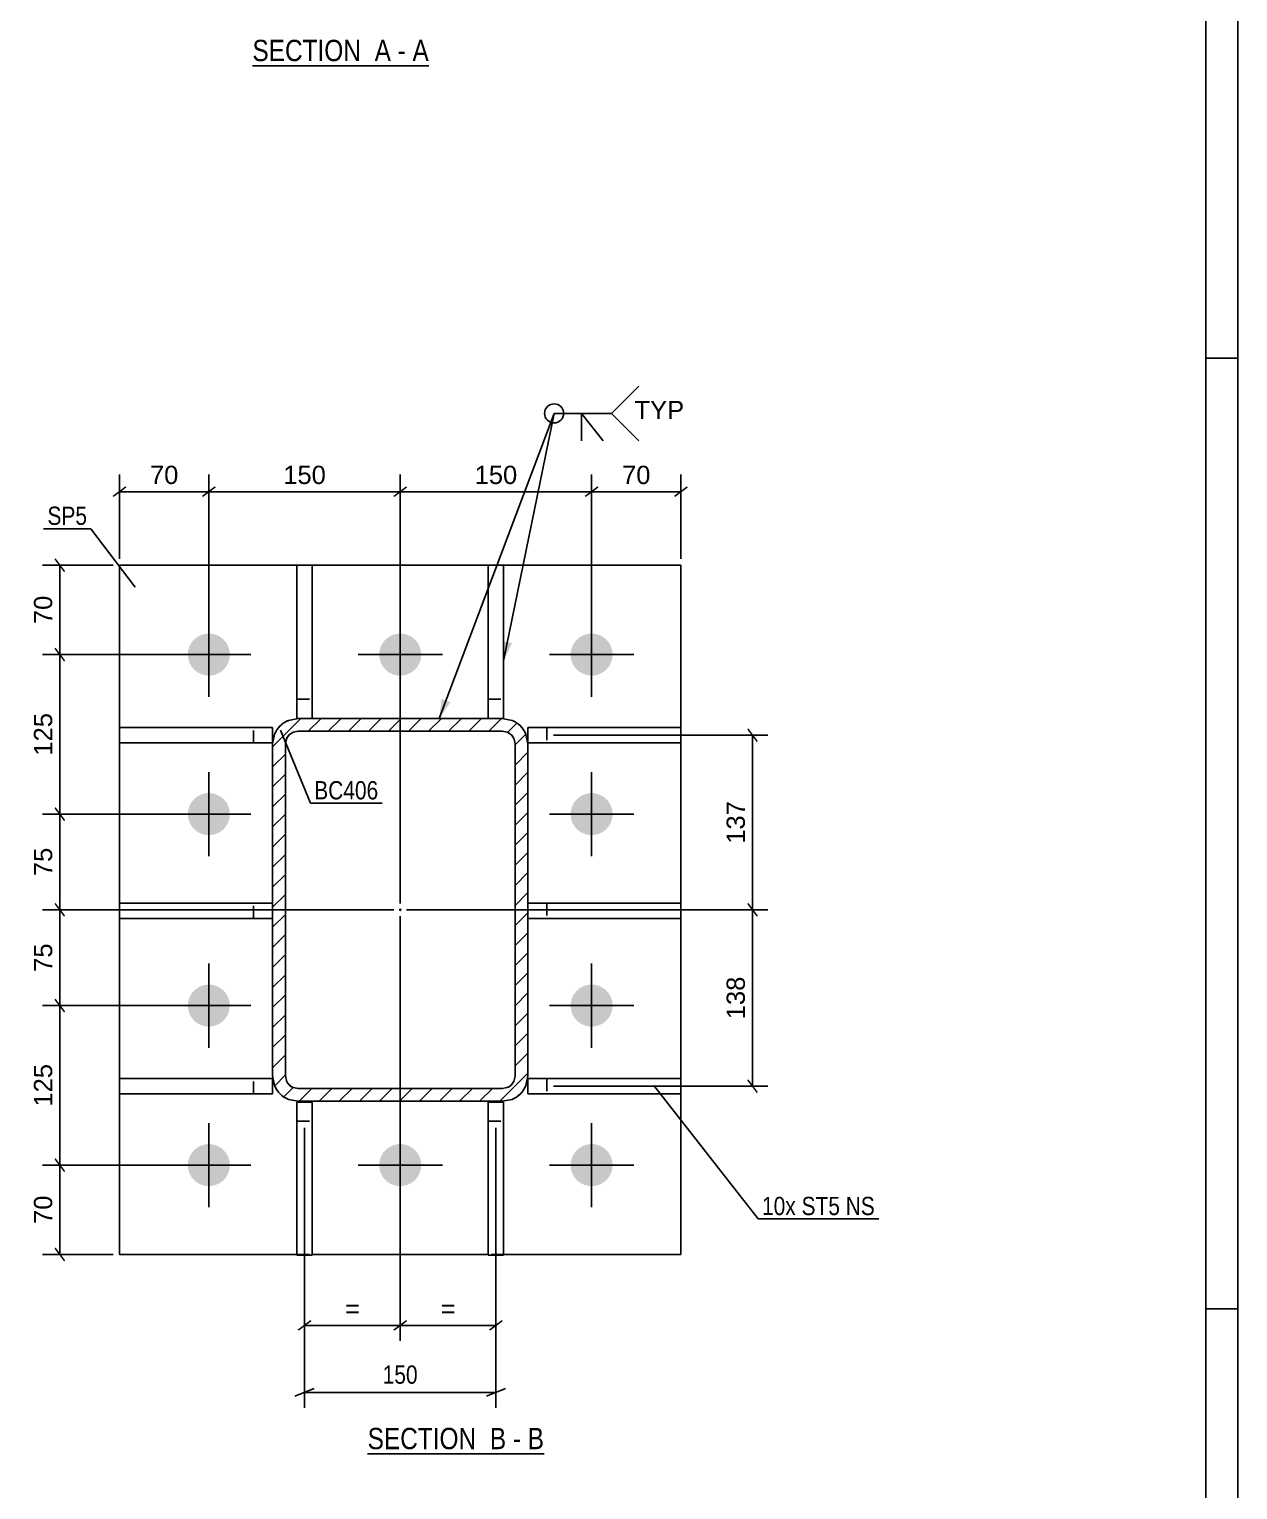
# Model space of a CAD drawing. Header units: millimetres. Extents: x 0 to 841, y 0 to 594.
# Drawn here: x 651.5 to 841, y 120.7 to 349.5 of the extents above; entities that cross this region are included whole.
import ezdxf

# ---------------------------------------------------------------- set-up
doc = ezdxf.new("R2010")
doc.units = ezdxf.units.MM
doc.linetypes.add('DXK_LINE_DOT2', pattern=[3.9198, 1.9599, -1.9599])
doc.linetypes.add('DXK_LINE_DOT3', pattern=[5.9187, 2.979, -0.9799, 0.9799, -0.9799])
doc.styles.add('Arial', font='arial.ttf', dxfattribs={"height": 0.2})
doc.styles.add('Arial Narrow', font='ARIALN.TTF', dxfattribs={"height": 0.2})

# ---------------------------------------------------------------- blocks, each defined once
blk = doc.blocks.new('Unknown-122567297-1134')
at = {"color": 5, "linetype": 'Continuous'}
for p, q in [((841, 0), (841, 594)), ((836, 5), (836, 589)), ((841, 298), (836, 298)), ((841, 149), (836, 149))]:
    blk.add_line(p, q, dxfattribs=at)
blk = doc.blocks.new('Unknown-122567297-12 - 1377')
at = {"color": 6, "linetype": 'Continuous'}
blk.add_line((686.54, 343.78), (714.19, 343.78), dxfattribs=at)
at = {"color": 0, "linetype": 'Continuous'}
blk.add_wipeout([(704.65, 344.53), (704.65, 348.03), (686.54, 348.03), (686.54, 344.53)], dxfattribs=at)
at = {"color": 7, "linetype": 'Continuous', "style": 'Arial Narrow'}
blk.add_text('SECTION ', height=3.34, dxfattribs=at).set_placement((686.54, 344.53))
at = {"color": 0, "linetype": 'Continuous'}
blk.add_wipeout([(708.26, 344.53), (708.26, 348.03), (705.7, 348.03), (705.7, 344.53)], dxfattribs=at)
blk.add_wipeout([(710.58, 344.53), (710.58, 348.03), (709.31, 348.03), (709.31, 344.53)], dxfattribs=at)
at = {"color": 7, "linetype": 'Continuous', "style": 'Arial Narrow'}
for s, p in [('A', (705.7, 344.53)), ('-', (709.31, 344.53))]:
    blk.add_text(s, height=3.34, dxfattribs=at).set_placement(p)
at = {"color": 0, "linetype": 'Continuous'}
blk.add_wipeout([(714.19, 344.53), (714.19, 348.03), (711.63, 348.03), (711.63, 344.53)], dxfattribs=at)
at = {"color": 7, "linetype": 'Continuous', "style": 'Arial Narrow'}
blk.add_text('A', height=3.34, dxfattribs=at).set_placement((711.63, 344.53))
blk = doc.blocks.new('Unknown-122567297-13 - 2289')
at = {"color": 6, "linetype": 'Continuous'}
blk.add_line((704.6, 126.27), (732.25, 126.27), dxfattribs=at)
at = {"color": 0, "linetype": 'Continuous'}
blk.add_wipeout([(722.71, 127.02), (722.71, 130.52), (704.6, 130.52), (704.6, 127.02)], dxfattribs=at)
at = {"color": 7, "linetype": 'Continuous', "style": 'Arial Narrow'}
blk.add_text('SECTION ', height=3.34, dxfattribs=at).set_placement((704.6, 127.02))
at = {"color": 0, "linetype": 'Continuous'}
blk.add_wipeout([(726.32, 127.02), (726.32, 130.52), (723.76, 130.52), (723.76, 127.02)], dxfattribs=at)
at = {"color": 7, "linetype": 'Continuous', "style": 'Arial Narrow'}
blk.add_text('B', height=3.34, dxfattribs=at).set_placement((723.76, 127.02))
at = {"color": 0, "linetype": 'Continuous'}
blk.add_wipeout([(728.64, 127.02), (728.64, 130.52), (727.37, 130.52), (727.37, 127.02)], dxfattribs=at)
at = {"color": 7, "linetype": 'Continuous', "style": 'Arial Narrow'}
blk.add_text('-', height=3.34, dxfattribs=at).set_placement((727.37, 127.02))
at = {"color": 0, "linetype": 'Continuous'}
blk.add_wipeout([(732.25, 127.02), (732.25, 130.52), (729.69, 130.52), (729.69, 127.02)], dxfattribs=at)
at = {"color": 7, "linetype": 'Continuous', "style": 'Arial Narrow'}
blk.add_text('B', height=3.34, dxfattribs=at).set_placement((729.69, 127.02))
blk = doc.blocks.new('Part-122567297-2310 - 2289')
at = {"color": 2, "linetype": 'Continuous'}
for p, q in [((723.51, 181.4), (723.51, 181.4)), ((723.51, 181.4), (723.51, 157.4)), ((723.51, 181.4), (725.91, 181.4)), ((725.91, 181.4), (725.91, 181.4)), ((725.91, 181.4), (725.91, 157.4)), ((725.91, 157.4), (723.51, 157.4))]:
    blk.add_line(p, q, dxfattribs=at)
at = {"color": 7, "linetype": 'DXK_LINE_DOT2'}
for p, q in [((723.51, 181.4), (725.91, 181.4)), ((723.51, 178.4), (725.91, 178.4))]:
    blk.add_line(p, q, dxfattribs=at)
blk = doc.blocks.new('Part-122567297-2315 - 2289')
at = {"color": 2, "linetype": 'Continuous'}
for p, q in [((693.51, 181.4), (693.51, 181.4)), ((693.51, 181.4), (693.51, 157.4)), ((693.51, 181.4), (695.91, 181.4)), ((695.91, 181.4), (695.91, 181.4)), ((695.91, 181.4), (695.91, 157.4)), ((695.91, 157.4), (693.51, 157.4))]:
    blk.add_line(p, q, dxfattribs=at)
at = {"color": 7, "linetype": 'DXK_LINE_DOT2'}
for p, q in [((693.51, 181.4), (695.91, 181.4)), ((693.51, 178.4), (695.91, 178.4))]:
    blk.add_line(p, q, dxfattribs=at)
blk = doc.blocks.new('Part-122567297-2300 - 2289')
at = {"color": 2, "linetype": 'Continuous'}
for p, q in [((723.51, 265.53), (725.91, 265.53)), ((723.51, 241.53), (723.51, 265.53)), ((725.91, 265.53), (725.91, 241.53)), ((725.91, 241.53), (725.71, 241.53)), ((725.91, 241.53), (725.91, 241.53))]:
    blk.add_line(p, q, dxfattribs=at)
at = {"color": 7, "linetype": 'DXK_LINE_DOT2'}
for p, q in [((723.51, 244.53), (725.91, 244.53)), ((725.71, 241.53), (723.51, 241.53)), ((725.91, 241.53), (723.51, 241.53)), ((723.51, 241.53), (723.51, 241.53)), ((723.51, 241.53), (723.51, 241.53)), ((725.91, 241.53), (725.91, 241.53))]:
    blk.add_line(p, q, dxfattribs=at)
blk = doc.blocks.new('Part-122567297-2305 - 2289')
at = {"color": 2, "linetype": 'Continuous'}
for p, q in [((693.51, 265.53), (695.91, 265.53)), ((693.51, 241.53), (693.51, 265.53)), ((695.91, 265.53), (695.91, 241.53)), ((693.51, 241.53), (693.71, 241.53)), ((693.51, 241.53), (693.51, 241.53))]:
    blk.add_line(p, q, dxfattribs=at)
at = {"color": 7, "linetype": 'DXK_LINE_DOT2'}
for p, q in [((693.51, 244.53), (695.91, 244.53)), ((695.91, 241.53), (693.51, 241.53)), ((693.51, 241.53), (693.51, 241.53)), ((693.71, 241.53), (695.91, 241.53)), ((695.91, 241.53), (695.91, 241.53)), ((695.91, 241.53), (695.91, 241.53))]:
    blk.add_line(p, q, dxfattribs=at)
blk = doc.blocks.new('Part-122567297-2320 - 2289')
at = {"color": 2, "linetype": 'Continuous'}
for p, q in [((665.71, 182.7), (665.71, 185.1)), ((665.71, 185.1), (689.71, 185.1)), ((689.71, 182.7), (689.71, 185.1)), ((689.71, 182.7), (665.71, 182.7)), ((689.71, 182.7), (689.71, 182.7))]:
    blk.add_line(p, q, dxfattribs=at)
at = {"color": 7, "linetype": 'DXK_LINE_DOT2'}
for p, q in [((665.71, 185.1), (686.71, 185.1)), ((686.71, 182.7), (686.71, 185.1)), ((686.71, 185.1), (689.71, 185.1)), ((665.71, 182.7), (686.71, 182.7)), ((686.71, 182.7), (689.71, 182.7)), ((689.71, 182.7), (689.71, 182.7))]:
    blk.add_line(p, q, dxfattribs=at)
blk = doc.blocks.new('Part-122567297-2325 - 2289')
at = {"color": 2, "linetype": 'Continuous'}
for p, q in [((665.71, 237.7), (665.71, 240.1)), ((665.71, 240.1), (689.71, 240.1)), ((689.71, 237.7), (689.71, 240.1)), ((689.71, 237.7), (665.71, 237.7)), ((689.71, 237.7), (689.71, 237.7))]:
    blk.add_line(p, q, dxfattribs=at)
at = {"color": 7, "linetype": 'DXK_LINE_DOT2'}
for p, q in [((665.71, 240.1), (686.71, 240.1)), ((686.71, 237.7), (686.71, 240.1)), ((686.71, 240.1), (689.71, 240.1)), ((665.71, 237.7), (686.71, 237.7)), ((686.71, 237.7), (689.71, 237.7)), ((689.71, 237.7), (689.71, 237.7))]:
    blk.add_line(p, q, dxfattribs=at)
blk = doc.blocks.new('Part-122567297-2330 - 2289')
at = {"color": 2, "linetype": 'Continuous'}
for p, q in [((665.71, 210.2), (665.71, 212.6)), ((665.71, 212.6), (689.71, 212.6)), ((689.71, 210.2), (665.71, 210.2))]:
    blk.add_line(p, q, dxfattribs=at)
at = {"color": 7, "linetype": 'DXK_LINE_DOT2'}
for p, q in [((665.71, 212.6), (686.71, 212.6)), ((686.71, 210.2), (686.71, 212.6)), ((686.71, 212.6), (689.71, 212.6)), ((689.71, 210.2), (689.71, 212.6)), ((665.71, 210.2), (686.71, 210.2)), ((686.71, 210.2), (689.71, 210.2)), ((689.71, 210.2), (689.71, 210.2))]:
    blk.add_line(p, q, dxfattribs=at)
blk = doc.blocks.new('Part-122567297-2335 - 2289')
at = {"color": 2, "linetype": 'Continuous'}
for p, q in [((729.71, 185.1), (729.71, 185.1)), ((729.71, 185.1), (753.71, 185.1)), ((729.71, 182.7), (729.71, 185.1)), ((753.71, 185.1), (753.71, 182.7)), ((753.71, 182.7), (729.71, 182.7))]:
    blk.add_line(p, q, dxfattribs=at)
at = {"color": 7, "linetype": 'DXK_LINE_DOT2'}
for p, q in [((732.71, 185.1), (729.71, 185.1)), ((753.71, 185.1), (732.71, 185.1)), ((732.71, 185.1), (732.71, 182.7)), ((729.71, 182.7), (729.71, 182.7)), ((729.71, 182.7), (732.71, 182.7)), ((732.71, 182.7), (753.71, 182.7))]:
    blk.add_line(p, q, dxfattribs=at)
blk = doc.blocks.new('Part-122567297-2340 - 2289')
at = {"color": 2, "linetype": 'Continuous'}
for p, q in [((729.71, 240.1), (729.71, 240.1)), ((729.71, 240.1), (753.71, 240.1)), ((729.71, 237.7), (729.71, 240.1)), ((753.71, 240.1), (753.71, 237.7)), ((753.71, 237.7), (729.71, 237.7))]:
    blk.add_line(p, q, dxfattribs=at)
at = {"color": 7, "linetype": 'DXK_LINE_DOT2'}
for p, q in [((732.71, 240.1), (729.71, 240.1)), ((753.71, 240.1), (732.71, 240.1)), ((732.71, 240.1), (732.71, 237.7)), ((729.71, 237.7), (729.71, 237.7)), ((729.71, 237.7), (732.71, 237.7)), ((732.71, 237.7), (753.71, 237.7))]:
    blk.add_line(p, q, dxfattribs=at)
blk = doc.blocks.new('Part-122567297-2345 - 2289')
at = {"color": 2, "linetype": 'Continuous'}
for p, q in [((729.71, 212.6), (753.71, 212.6)), ((753.71, 212.6), (753.71, 210.2)), ((753.71, 210.2), (729.71, 210.2))]:
    blk.add_line(p, q, dxfattribs=at)
at = {"color": 7, "linetype": 'DXK_LINE_DOT2'}
for p, q in [((732.71, 212.6), (729.71, 212.6)), ((729.71, 212.6), (729.71, 212.6)), ((729.71, 212.6), (729.71, 210.2)), ((753.71, 212.6), (732.71, 212.6)), ((732.71, 212.6), (732.71, 210.2)), ((729.71, 210.2), (732.71, 210.2)), ((732.71, 210.2), (753.71, 210.2))]:
    blk.add_line(p, q, dxfattribs=at)
blk = doc.blocks.new('Part-122567297-2357 - 2289')
at = {"color": 2, "linetype": 'Continuous'}
for p, q in [((753.71, 265.53), (665.71, 265.53)), ((665.71, 265.53), (665.71, 157.53)), ((753.71, 157.53), (753.71, 265.53)), ((665.71, 157.53), (693.51, 157.53)), ((665.71, 157.53), (665.71, 157.53)), ((723.51, 157.53), (695.91, 157.53)), ((753.71, 157.53), (725.91, 157.53)), ((753.71, 157.53), (753.71, 157.53))]:
    blk.add_line(p, q, dxfattribs=at)
at = {"color": 7, "linetype": 'DXK_LINE_DOT2'}
for p, q in [((753.71, 265.53), (665.71, 265.53)), ((665.71, 157.53), (753.71, 157.53)), ((665.71, 157.53), (665.71, 157.53)), ((693.51, 157.53), (695.91, 157.53)), ((725.91, 157.53), (723.51, 157.53)), ((753.71, 157.53), (753.71, 157.53))]:
    blk.add_line(p, q, dxfattribs=at)
blk = doc.blocks.new('Part-122567297-2385 - 2289')
at = {"linetype": 'Continuous'}
h = blk.add_hatch(dxfattribs=at)
h.set_pattern_fill('', scale=0.7, style=0, pattern_type=0)
h.set_pattern_definition([(45, (729.4025, 239.065), (-1.571545, 1.571545), [])])
h.paths.add_polyline_path([(729.71, 237.53), (729.4, 239.06), (728.54, 240.36), (727.24, 241.23), (725.71, 241.53), (693.71, 241.53), (692.18, 241.23), (690.88, 240.36), (690.01, 239.06), (689.71, 237.53), (689.71, 185.53), (690.01, 184), (690.88, 182.71), (692.18, 181.84), (693.71, 181.53), (725.71, 181.53), (727.24, 181.84), (728.54, 182.71), (729.4, 184), (729.71, 185.53)])
h.paths.add_polyline_path([(727.55, 184.77), (727.12, 184.12), (726.47, 183.69), (725.71, 183.53), (693.71, 183.53), (692.94, 183.69), (692.29, 184.12), (691.86, 184.77), (691.71, 185.53), (691.71, 237.53), (691.86, 238.3), (692.29, 238.95), (692.94, 239.38), (693.71, 239.53), (725.71, 239.53), (726.47, 239.38), (727.12, 238.95), (727.55, 238.3), (727.71, 237.53), (727.71, 185.53)])
blk.add_hatch(color=30, dxfattribs=at).paths.add_polyline_path([(709.71, 211.43, -1), (709.71, 211.63, -1)])
at = {"color": 7, "linetype": 'DXK_LINE_DOT2'}
for p, q in [((692.18, 241.23), (693.71, 241.53)), ((693.71, 241.53), (725.71, 241.53)), ((725.71, 241.53), (727.24, 241.23)), ((689.71, 237.53), (690.01, 239.06)), ((691.86, 238.3), (691.71, 237.53)), ((693.71, 239.53), (692.94, 239.38)), ((693.71, 239.53), (725.71, 239.53)), ((726.47, 239.38), (725.71, 239.53)), ((727.71, 237.53), (727.55, 238.3)), ((729.4, 239.06), (729.71, 237.53)), ((689.71, 185.53), (689.71, 237.53)), ((691.71, 185.53), (691.71, 237.53)), ((727.71, 185.53), (727.71, 237.53)), ((729.71, 185.53), (729.71, 237.53)), ((690.01, 184), (689.71, 185.53)), ((691.71, 185.53), (691.86, 184.77)), ((727.55, 184.77), (727.71, 185.53)), ((729.71, 185.53), (729.4, 184)), ((692.94, 183.69), (693.71, 183.53)), ((693.71, 183.53), (725.71, 183.53)), ((725.71, 183.53), (726.47, 183.69)), ((693.71, 181.53), (692.18, 181.84)), ((693.71, 181.53), (725.71, 181.53)), ((727.24, 181.84), (725.71, 181.53))]:
    blk.add_line(p, q, dxfattribs=at)
at = {"color": 2, "linetype": 'Continuous'}
for p, q in [((693.71, 241.53), (692.18, 241.23)), ((693.71, 241.53), (693.71, 241.53)), ((693.71, 241.53), (725.71, 241.53)), ((725.71, 241.53), (725.71, 241.53)), ((727.24, 241.23), (725.71, 241.53)), ((690.01, 239.06), (689.71, 237.53)), ((691.71, 237.53), (691.86, 238.3)), ((692.94, 239.38), (693.71, 239.53)), ((693.71, 239.53), (693.71, 239.53)), ((693.71, 239.53), (725.71, 239.53)), ((725.71, 239.53), (725.71, 239.53)), ((725.71, 239.53), (726.47, 239.38)), ((727.55, 238.3), (727.71, 237.53)), ((729.71, 237.53), (729.4, 239.06)), ((689.71, 237.53), (689.71, 237.53)), ((689.71, 185.53), (689.71, 237.53)), ((691.71, 237.53), (691.71, 237.53)), ((691.71, 185.53), (691.71, 237.53)), ((727.71, 237.53), (727.71, 237.53)), ((727.71, 185.53), (727.71, 237.53)), ((729.71, 237.53), (729.71, 237.53)), ((729.71, 185.53), (729.71, 237.53)), ((689.71, 185.53), (689.71, 185.53)), ((689.71, 185.53), (690.01, 184)), ((691.71, 185.53), (691.71, 185.53)), ((691.86, 184.77), (691.71, 185.53)), ((727.71, 185.53), (727.55, 184.77)), ((727.71, 185.53), (727.71, 185.53)), ((729.4, 184), (729.71, 185.53)), ((729.71, 185.53), (729.71, 185.53)), ((693.71, 183.53), (692.94, 183.69)), ((693.71, 183.53), (693.71, 183.53)), ((693.71, 183.53), (725.71, 183.53)), ((726.47, 183.69), (725.71, 183.53)), ((725.71, 183.53), (725.71, 183.53)), ((692.18, 181.84), (693.71, 181.53)), ((693.71, 181.53), (693.71, 181.53)), ((693.71, 181.53), (725.71, 181.53)), ((725.71, 181.53), (727.24, 181.84)), ((725.71, 181.53), (725.71, 181.53))]:
    blk.add_line(p, q, dxfattribs=at)
at = {"color": 30, "linetype": 'DXK_LINE_DOT3'}
blk.add_line((709.71, 211.53), (709.71, 211.53), dxfattribs=at)
at = {"color": 30, "linetype": 'Continuous'}
blk.add_circle((709.71, 211.53), 0.1, dxfattribs=at)
at = {"color": 7, "linetype": 'DXK_LINE_DOT2'}
for centre, radius, start, end in [((693.71, 237.53), 4, 112.5, 157.5), ((725.71, 237.53), 4, 22.5, 67.5), ((693.71, 237.53), 2, 112.5, 157.5), ((725.71, 237.53), 2, 22.5, 67.5), ((693.71, 185.53), 4, 202.5, 247.5), ((693.71, 185.53), 2, 202.5, 247.5), ((725.71, 185.53), 2, 292.5, 337.5), ((725.71, 185.53), 4, 292.5, 337.5)]:
    blk.add_arc(centre, radius, start, end, dxfattribs=at)
at = {"color": 2, "linetype": 'Continuous'}
for centre, radius, start, end in [((693.71, 237.53), 4, 112.5, 157.5), ((725.71, 237.53), 4, 22.5, 67.5), ((693.71, 237.53), 2, 112.5, 157.5), ((725.71, 237.53), 2, 22.5, 67.5), ((693.71, 185.53), 4, 202.5, 247.5), ((693.71, 185.53), 2, 202.5, 247.5), ((725.71, 185.53), 2, 292.5, 337.5), ((725.71, 185.53), 4, 292.5, 337.5)]:
    blk.add_arc(centre, radius, start, end, dxfattribs=at)
blk = doc.blocks.new('Bolt-122567297-2386 - 2289')
at = {"linetype": 'Continuous'}
for points in [[(676.41, 251.53), (676.48, 252.22), (676.69, 252.88), (677.04, 253.47), (677.5, 253.99), (678.06, 254.39), (678.69, 254.67), (679.36, 254.82), (680.05, 254.82), (680.73, 254.67), (681.36, 254.39), (681.92, 253.99), (682.38, 253.47), (682.72, 252.88), (682.93, 252.22), (683.01, 251.53), (682.93, 250.85), (682.72, 250.19), (682.38, 249.59), (681.92, 249.08), (681.36, 248.68), (680.73, 248.4), (680.05, 248.25), (679.36, 248.25), (678.69, 248.4), (678.06, 248.68), (677.5, 249.08), (677.04, 249.59), (676.69, 250.19), (676.48, 250.85)], [(706.41, 251.53), (706.48, 252.22), (706.69, 252.88), (707.04, 253.47), (707.5, 253.99), (708.06, 254.39), (708.69, 254.67), (709.36, 254.82), (710.05, 254.82), (710.73, 254.67), (711.36, 254.39), (711.92, 253.99), (712.38, 253.47), (712.72, 252.88), (712.93, 252.22), (713.01, 251.53), (712.93, 250.85), (712.72, 250.19), (712.38, 249.59), (711.92, 249.08), (711.36, 248.68), (710.73, 248.4), (710.05, 248.25), (709.36, 248.25), (708.69, 248.4), (708.06, 248.68), (707.5, 249.08), (707.04, 249.59), (706.69, 250.19), (706.48, 250.85)], [(736.41, 251.53), (736.48, 252.22), (736.69, 252.88), (737.04, 253.47), (737.5, 253.99), (738.06, 254.39), (738.69, 254.67), (739.36, 254.82), (740.05, 254.82), (740.73, 254.67), (741.36, 254.39), (741.92, 253.99), (742.38, 253.47), (742.72, 252.88), (742.93, 252.22), (743.01, 251.53), (742.93, 250.85), (742.72, 250.19), (742.38, 249.59), (741.92, 249.08), (741.36, 248.68), (740.73, 248.4), (740.05, 248.25), (739.36, 248.25), (738.69, 248.4), (738.06, 248.68), (737.5, 249.08), (737.04, 249.59), (736.69, 250.19), (736.48, 250.85)], [(676.41, 226.53), (676.48, 227.22), (676.69, 227.88), (677.04, 228.47), (677.5, 228.99), (678.06, 229.39), (678.69, 229.67), (679.36, 229.82), (680.05, 229.82), (680.73, 229.67), (681.36, 229.39), (681.92, 228.99), (682.38, 228.47), (682.72, 227.88), (682.93, 227.22), (683.01, 226.53), (682.93, 225.85), (682.72, 225.19), (682.38, 224.59), (681.92, 224.08), (681.36, 223.68), (680.73, 223.4), (680.05, 223.25), (679.36, 223.25), (678.69, 223.4), (678.06, 223.68), (677.5, 224.08), (677.04, 224.59), (676.69, 225.19), (676.48, 225.85)], [(736.41, 226.53), (736.48, 227.22), (736.69, 227.88), (737.04, 228.47), (737.5, 228.99), (738.06, 229.39), (738.69, 229.67), (739.36, 229.82), (740.05, 229.82), (740.73, 229.67), (741.36, 229.39), (741.92, 228.99), (742.38, 228.47), (742.72, 227.88), (742.93, 227.22), (743.01, 226.53), (742.93, 225.85), (742.72, 225.19), (742.38, 224.59), (741.92, 224.08), (741.36, 223.68), (740.73, 223.4), (740.05, 223.25), (739.36, 223.25), (738.69, 223.4), (738.06, 223.68), (737.5, 224.08), (737.04, 224.59), (736.69, 225.19), (736.48, 225.85)], [(676.41, 196.53), (676.48, 197.22), (676.69, 197.88), (677.04, 198.47), (677.5, 198.99), (678.06, 199.39), (678.69, 199.67), (679.36, 199.82), (680.05, 199.82), (680.73, 199.67), (681.36, 199.39), (681.92, 198.99), (682.38, 198.47), (682.72, 197.88), (682.93, 197.22), (683.01, 196.53), (682.93, 195.85), (682.72, 195.19), (682.38, 194.59), (681.92, 194.08), (681.36, 193.68), (680.73, 193.4), (680.05, 193.25), (679.36, 193.25), (678.69, 193.4), (678.06, 193.68), (677.5, 194.08), (677.04, 194.59), (676.69, 195.19), (676.48, 195.85)], [(736.41, 196.53), (736.48, 197.22), (736.69, 197.88), (737.04, 198.47), (737.5, 198.99), (738.06, 199.39), (738.69, 199.67), (739.36, 199.82), (740.05, 199.82), (740.73, 199.67), (741.36, 199.39), (741.92, 198.99), (742.38, 198.47), (742.72, 197.88), (742.93, 197.22), (743.01, 196.53), (742.93, 195.85), (742.72, 195.19), (742.38, 194.59), (741.92, 194.08), (741.36, 193.68), (740.73, 193.4), (740.05, 193.25), (739.36, 193.25), (738.69, 193.4), (738.06, 193.68), (737.5, 194.08), (737.04, 194.59), (736.69, 195.19), (736.48, 195.85)], [(676.41, 171.53), (676.48, 172.22), (676.69, 172.88), (677.04, 173.47), (677.5, 173.99), (678.06, 174.39), (678.69, 174.67), (679.36, 174.82), (680.05, 174.82), (680.73, 174.67), (681.36, 174.39), (681.92, 173.99), (682.38, 173.47), (682.72, 172.88), (682.93, 172.22), (683.01, 171.53), (682.93, 170.85), (682.72, 170.19), (682.38, 169.59), (681.92, 169.08), (681.36, 168.68), (680.73, 168.4), (680.05, 168.25), (679.36, 168.25), (678.69, 168.4), (678.06, 168.68), (677.5, 169.08), (677.04, 169.59), (676.69, 170.19), (676.48, 170.85)], [(706.41, 171.53), (706.48, 172.22), (706.69, 172.88), (707.04, 173.47), (707.5, 173.99), (708.06, 174.39), (708.69, 174.67), (709.36, 174.82), (710.05, 174.82), (710.73, 174.67), (711.36, 174.39), (711.92, 173.99), (712.38, 173.47), (712.72, 172.88), (712.93, 172.22), (713.01, 171.53), (712.93, 170.85), (712.72, 170.19), (712.38, 169.59), (711.92, 169.08), (711.36, 168.68), (710.73, 168.4), (710.05, 168.25), (709.36, 168.25), (708.69, 168.4), (708.06, 168.68), (707.5, 169.08), (707.04, 169.59), (706.69, 170.19), (706.48, 170.85)], [(736.41, 171.53), (736.48, 172.22), (736.69, 172.88), (737.04, 173.47), (737.5, 173.99), (738.06, 174.39), (738.69, 174.67), (739.36, 174.82), (740.05, 174.82), (740.73, 174.67), (741.36, 174.39), (741.92, 173.99), (742.38, 173.47), (742.72, 172.88), (742.93, 172.22), (743.01, 171.53), (742.93, 170.85), (742.72, 170.19), (742.38, 169.59), (741.92, 169.08), (741.36, 168.68), (740.73, 168.4), (740.05, 168.25), (739.36, 168.25), (738.69, 168.4), (738.06, 168.68), (737.5, 169.08), (737.04, 169.59), (736.69, 170.19), (736.48, 170.85)]]:
    blk.add_hatch(color=1, dxfattribs=at).paths.add_polyline_path(points)
at = {"color": 1, "linetype": 'Continuous'}
for p, q in [((679.71, 244.93), (679.71, 258.13)), ((709.71, 244.93), (709.71, 258.13)), ((739.71, 244.93), (739.71, 258.13)), ((673.11, 251.53), (686.31, 251.53)), ((703.11, 251.53), (716.31, 251.53)), ((733.11, 251.53), (746.31, 251.53)), ((679.71, 219.93), (679.71, 233.13)), ((739.71, 219.93), (739.71, 233.13)), ((673.11, 226.53), (686.31, 226.53)), ((733.11, 226.53), (746.31, 226.53)), ((679.71, 189.93), (679.71, 203.13)), ((739.71, 189.93), (739.71, 203.13)), ((673.11, 196.53), (686.31, 196.53)), ((733.11, 196.53), (746.31, 196.53)), ((679.71, 164.93), (679.71, 178.13)), ((709.71, 164.93), (709.71, 178.13)), ((739.71, 164.93), (739.71, 178.13)), ((673.11, 171.53), (686.31, 171.53)), ((703.11, 171.53), (716.31, 171.53)), ((733.11, 171.53), (746.31, 171.53))]:
    blk.add_line(p, q, dxfattribs=at)
blk = doc.blocks.new('StraightDimension-122567297-2458 - 2289')
at = {"linetype": 'Continuous'}
for points in [[(693.81, 145.6), (693.61, 145.75), (695.61, 147.25), (695.81, 147.1)], [(710.61, 147.25), (710.81, 147.1), (708.81, 145.6), (708.61, 145.75)]]:
    blk.add_hatch(color=7, dxfattribs=at).paths.add_polyline_path(points)
at = {"color": 7, "linetype": 'Continuous'}
for p, q in [((709.71, 210.55), (709.71, 144.02)), ((694.71, 177.4), (694.71, 144.02)), ((694.71, 146.42), (709.71, 146.42))]:
    blk.add_line(p, q, dxfattribs=at)
at = {"color": 0}
blk.add_wipeout([(703.97, 147.02), (703.97, 151.22), (700.44, 151.22), (700.44, 147.02)], dxfattribs=at)
at = {"color": 3, "style": 'Arial'}
blk.add_text('=', height=2.87, dxfattribs=at).set_placement((701.04, 147.62))
blk = doc.blocks.new('StraightDimension-122567297-4701 - 2289')
at = {"linetype": 'Continuous'}
for points in [[(655.52, 227.43), (655.67, 227.63), (657.17, 225.63), (657.02, 225.43)], [(657.17, 210.65), (657.02, 210.45), (655.52, 212.45), (655.67, 212.65)]]:
    blk.add_hatch(color=7, dxfattribs=at).paths.add_polyline_path(points)
at = {"color": 7, "linetype": 'Continuous'}
for p, q in [((678.71, 226.53), (653.65, 226.53)), ((656.35, 211.55), (656.35, 226.53)), ((708.71, 211.55), (653.65, 211.55))]:
    blk.add_line(p, q, dxfattribs=at)
at = {"color": 0}
blk.add_wipeout([(655.75, 221.87), (651.55, 221.87), (651.55, 216.22), (655.75, 216.22)], dxfattribs=at)
at = {"color": 3, "style": 'Arial'}
blk.add_text('75', height=2.865, rotation=90.0002, dxfattribs=at).set_placement((655.15, 216.82))
blk = doc.blocks.new('StraightDimension-122567297-4704 - 2289')
at = {"linetype": 'Continuous'}
for points in [[(655.52, 172.43), (655.67, 172.63), (657.17, 170.63), (657.02, 170.43)], [(657.17, 156.63), (657.02, 156.43), (655.52, 158.43), (655.67, 158.63)]]:
    blk.add_hatch(color=7, dxfattribs=at).paths.add_polyline_path(points)
at = {"color": 7, "linetype": 'Continuous'}
for p, q in [((678.71, 171.53), (653.65, 171.53)), ((656.35, 157.53), (656.35, 171.53)), ((664.71, 157.53), (653.65, 157.53))]:
    blk.add_line(p, q, dxfattribs=at)
at = {"color": 0}
blk.add_wipeout([(655.75, 167.36), (651.55, 167.36), (651.55, 161.71), (655.75, 161.71)], dxfattribs=at)
at = {"color": 3, "style": 'Arial'}
blk.add_text('70', height=2.865, rotation=90.0002, dxfattribs=at).set_placement((655.15, 162.31))
blk = doc.blocks.new('StraightDimension-122567297-2445 - 2289')
at = {"linetype": 'Continuous'}
for points in [[(764.11, 212.45), (764.26, 212.65), (765.76, 210.65), (765.61, 210.45)], [(765.76, 183), (765.61, 182.8), (764.11, 184.8), (764.26, 185)]]:
    blk.add_hatch(color=7, dxfattribs=at).paths.add_polyline_path(points)
at = {"color": 7, "linetype": 'Continuous'}
for p, q in [((710.71, 211.55), (767.33, 211.55)), ((764.93, 183.9), (764.93, 211.55)), ((733.71, 183.9), (767.33, 183.9))]:
    blk.add_line(p, q, dxfattribs=at)
at = {"color": 0}
blk.add_wipeout([(764.33, 201.66), (760.13, 201.66), (760.13, 193.79), (764.33, 193.79)], dxfattribs=at)
at = {"color": 3, "style": 'Arial'}
blk.add_text('138', height=2.865, rotation=90.0002, dxfattribs=at).set_placement((763.73, 194.39))
blk = doc.blocks.new('StraightDimension-122567297-2428 - 2289')
at = {"linetype": 'Continuous'}
for points in [[(738.81, 276.24), (738.61, 276.39), (740.61, 277.89), (740.81, 277.74)], [(754.61, 277.89), (754.81, 277.74), (752.81, 276.24), (752.61, 276.39)]]:
    blk.add_hatch(color=7, dxfattribs=at).paths.add_polyline_path(points)
at = {"color": 7, "linetype": 'Continuous'}
for p, q in [((739.71, 252.53), (739.71, 279.76)), ((753.71, 266.53), (753.71, 279.76)), ((739.71, 277.06), (753.71, 277.06))]:
    blk.add_line(p, q, dxfattribs=at)
at = {"color": 0}
blk.add_wipeout([(749.53, 277.66), (749.53, 281.86), (743.88, 281.86), (743.88, 277.66)], dxfattribs=at)
at = {"color": 3, "style": 'Arial'}
blk.add_text('70', height=2.865, dxfattribs=at).set_placement((744.48, 278.26))
blk = doc.blocks.new('StraightDimension-122567297-2392 - 2289')
at = {"color": 7, "linetype": 'Continuous'}
for p, q in [((694.71, 177.4), (694.71, 133.52)), ((724.71, 177.4), (724.71, 133.52)), ((696.21, 136.52), (693.21, 135.32)), ((694.71, 135.92), (724.71, 135.92)), ((723.21, 135.32), (726.21, 136.52))]:
    blk.add_line(p, q, dxfattribs=at)
at = {"color": 0}
blk.add_wipeout([(713.05, 136.67), (713.05, 140.87), (706.36, 140.87), (706.36, 136.67)], dxfattribs=at)
at = {"color": 3, "style": 'Arial Narrow'}
blk.add_text('150', height=2.863, dxfattribs=at).set_placement((706.96, 137.27))
blk = doc.blocks.new('StraightDimension-122567297-4699 - 2289')
at = {"linetype": 'Continuous'}
for points in [[(655.52, 266.43), (655.67, 266.63), (657.17, 264.63), (657.02, 264.43)], [(657.17, 250.63), (657.02, 250.43), (655.52, 252.43), (655.67, 252.63)]]:
    blk.add_hatch(color=7, dxfattribs=at).paths.add_polyline_path(points)
at = {"color": 7, "linetype": 'Continuous'}
for p, q in [((664.71, 265.53), (653.65, 265.53)), ((656.35, 251.53), (656.35, 265.53)), ((678.71, 251.53), (653.65, 251.53))]:
    blk.add_line(p, q, dxfattribs=at)
at = {"color": 0}
blk.add_wipeout([(655.75, 261.36), (651.55, 261.36), (651.55, 255.71), (655.75, 255.71)], dxfattribs=at)
at = {"color": 3, "style": 'Arial'}
blk.add_text('70', height=2.865, rotation=90.0002, dxfattribs=at).set_placement((655.15, 256.31))
blk = doc.blocks.new('StraightDimension-122567297-2398 - 2289')
at = {"linetype": 'Continuous'}
for points in [[(664.81, 276.24), (664.61, 276.39), (666.61, 277.89), (666.81, 277.74)], [(680.61, 277.89), (680.81, 277.74), (678.81, 276.24), (678.61, 276.39)]]:
    blk.add_hatch(color=7, dxfattribs=at).paths.add_polyline_path(points)
at = {"color": 7, "linetype": 'Continuous'}
for p, q in [((665.71, 266.53), (665.71, 279.76)), ((679.71, 252.53), (679.71, 279.76)), ((665.71, 277.06), (679.71, 277.06))]:
    blk.add_line(p, q, dxfattribs=at)
at = {"color": 0}
blk.add_wipeout([(675.53, 277.66), (675.53, 281.86), (669.88, 281.86), (669.88, 277.66)], dxfattribs=at)
at = {"color": 3, "style": 'Arial'}
blk.add_text('70', height=2.865, dxfattribs=at).set_placement((670.48, 278.26))
blk = doc.blocks.new('StraightDimension-122567297-2408 - 2289')
at = {"linetype": 'Continuous'}
for points in [[(678.81, 276.24), (678.61, 276.39), (680.61, 277.89), (680.81, 277.74)], [(710.61, 277.89), (710.81, 277.74), (708.81, 276.24), (708.61, 276.39)]]:
    blk.add_hatch(color=7, dxfattribs=at).paths.add_polyline_path(points)
at = {"color": 7, "linetype": 'Continuous'}
for p, q in [((679.71, 252.53), (679.71, 279.76)), ((709.71, 212.55), (709.71, 279.76)), ((679.71, 277.06), (709.71, 277.06))]:
    blk.add_line(p, q, dxfattribs=at)
at = {"color": 0}
blk.add_wipeout([(698.64, 277.66), (698.64, 281.86), (690.77, 281.86), (690.77, 277.66)], dxfattribs=at)
at = {"color": 3, "style": 'Arial'}
blk.add_text('150', height=2.865, dxfattribs=at).set_placement((691.37, 278.26))
blk = doc.blocks.new('StraightDimension-122567297-4703 - 2289')
at = {"linetype": 'Continuous'}
for points in [[(655.52, 197.43), (655.67, 197.63), (657.17, 195.63), (657.02, 195.43)], [(657.17, 170.63), (657.02, 170.43), (655.52, 172.43), (655.67, 172.63)]]:
    blk.add_hatch(color=7, dxfattribs=at).paths.add_polyline_path(points)
at = {"color": 7, "linetype": 'Continuous'}
for p, q in [((678.71, 196.53), (653.65, 196.53)), ((656.35, 171.53), (656.35, 196.53)), ((678.71, 171.53), (653.65, 171.53))]:
    blk.add_line(p, q, dxfattribs=at)
at = {"color": 0}
blk.add_wipeout([(655.75, 187.97), (651.55, 187.97), (651.55, 180.1), (655.75, 180.1)], dxfattribs=at)
at = {"color": 3, "style": 'Arial'}
blk.add_text('125', height=2.865, rotation=90.0002, dxfattribs=at).set_placement((655.15, 180.7))
blk = doc.blocks.new('StraightDimension-122567297-2418 - 2289')
at = {"linetype": 'Continuous'}
for points in [[(708.81, 276.24), (708.61, 276.39), (710.61, 277.89), (710.81, 277.74)], [(740.61, 277.89), (740.81, 277.74), (738.81, 276.24), (738.61, 276.39)]]:
    blk.add_hatch(color=7, dxfattribs=at).paths.add_polyline_path(points)
at = {"color": 7, "linetype": 'Continuous'}
for p, q in [((709.71, 212.55), (709.71, 279.76)), ((739.71, 252.53), (739.71, 279.76)), ((709.71, 277.06), (739.71, 277.06))]:
    blk.add_line(p, q, dxfattribs=at)
at = {"color": 0}
blk.add_wipeout([(728.64, 277.66), (728.64, 281.86), (720.77, 281.86), (720.77, 277.66)], dxfattribs=at)
at = {"color": 3, "style": 'Arial'}
blk.add_text('150', height=2.865, dxfattribs=at).set_placement((721.37, 278.26))
blk = doc.blocks.new('StraightDimension-122567297-2439 - 2289')
at = {"linetype": 'Continuous'}
for points in [[(764.11, 239.8), (764.26, 240), (765.76, 238), (765.61, 237.8)], [(765.76, 210.65), (765.61, 210.45), (764.11, 212.45), (764.26, 212.65)]]:
    blk.add_hatch(color=7, dxfattribs=at).paths.add_polyline_path(points)
at = {"color": 7, "linetype": 'Continuous'}
for p, q in [((733.71, 238.9), (767.33, 238.9)), ((764.93, 211.55), (764.93, 238.9)), ((710.71, 211.55), (767.33, 211.55))]:
    blk.add_line(p, q, dxfattribs=at)
at = {"color": 0}
blk.add_wipeout([(764.33, 229.16), (760.13, 229.16), (760.13, 221.29), (764.33, 221.29)], dxfattribs=at)
at = {"color": 3, "style": 'Arial'}
blk.add_text('137', height=2.865, rotation=90.0002, dxfattribs=at).set_placement((763.73, 221.89))
blk = doc.blocks.new('StraightDimension-122567297-2452 - 2289')
at = {"linetype": 'Continuous'}
for points in [[(708.81, 145.6), (708.61, 145.75), (710.61, 147.25), (710.81, 147.1)], [(725.61, 147.25), (725.81, 147.1), (723.81, 145.6), (723.61, 145.75)]]:
    blk.add_hatch(color=7, dxfattribs=at).paths.add_polyline_path(points)
at = {"color": 7, "linetype": 'Continuous'}
for p, q in [((709.71, 210.55), (709.71, 144.02)), ((724.71, 177.4), (724.71, 144.02)), ((709.71, 146.42), (724.71, 146.42))]:
    blk.add_line(p, q, dxfattribs=at)
at = {"color": 0}
blk.add_wipeout([(718.97, 147.02), (718.97, 151.22), (715.44, 151.22), (715.44, 147.02)], dxfattribs=at)
at = {"color": 3, "style": 'Arial'}
blk.add_text('=', height=2.87, dxfattribs=at).set_placement((716.04, 147.62))
blk = doc.blocks.new('StraightDimension-122567297-4700 - 2289')
at = {"linetype": 'Continuous'}
for points in [[(655.52, 252.43), (655.67, 252.63), (657.17, 250.63), (657.02, 250.43)], [(657.17, 225.63), (657.02, 225.43), (655.52, 227.43), (655.67, 227.63)]]:
    blk.add_hatch(color=7, dxfattribs=at).paths.add_polyline_path(points)
at = {"color": 7, "linetype": 'Continuous'}
for p, q in [((678.71, 251.53), (653.65, 251.53)), ((656.35, 226.53), (656.35, 251.53)), ((678.71, 226.53), (653.65, 226.53))]:
    blk.add_line(p, q, dxfattribs=at)
at = {"color": 0}
blk.add_wipeout([(655.75, 242.97), (651.55, 242.97), (651.55, 235.1), (655.75, 235.1)], dxfattribs=at)
at = {"color": 3, "style": 'Arial'}
blk.add_text('125', height=2.865, rotation=90.0002, dxfattribs=at).set_placement((655.15, 235.7))
blk = doc.blocks.new('StraightDimension-122567297-4702 - 2289')
at = {"linetype": 'Continuous'}
for points in [[(655.52, 212.45), (655.67, 212.65), (657.17, 210.65), (657.02, 210.45)], [(657.17, 195.63), (657.02, 195.43), (655.52, 197.43), (655.67, 197.63)]]:
    blk.add_hatch(color=7, dxfattribs=at).paths.add_polyline_path(points)
at = {"color": 7, "linetype": 'Continuous'}
for p, q in [((708.71, 211.55), (653.65, 211.55)), ((656.35, 196.53), (656.35, 211.55)), ((678.71, 196.53), (653.65, 196.53))]:
    blk.add_line(p, q, dxfattribs=at)
at = {"color": 0}
blk.add_wipeout([(655.75, 206.87), (651.55, 206.87), (651.55, 201.22), (655.75, 201.22)], dxfattribs=at)
at = {"color": 3, "style": 'Arial'}
blk.add_text('75', height=2.865, rotation=90.0002, dxfattribs=at).set_placement((655.15, 201.82))
blk = doc.blocks.new('Mark-122567297-2353 - 2289')
at = {"color": 0}
blk.add_wipeout([(660.63, 271.86), (660.63, 274.86), (654.41, 274.86), (654.41, 271.86)], dxfattribs=at)
blk.add_wipeout([(660.63, 271.86), (660.63, 274.86), (654.41, 274.86), (654.41, 271.86)], dxfattribs=at)
at = {"color": 30, "linetype": 'Continuous'}
for p in [(653.81, 271.26), (668.16, 262.11)]:
    blk.add_line(p, (661.23, 271.26), dxfattribs=at)
at = {"color": 3, "style": 'Arial Narrow'}
blk.add_text('SP5', height=2.863, dxfattribs=at).set_placement((654.41, 271.86))
blk = doc.blocks.new('Mark-122567297-2381 - 2289')
at = {"color": 0}
blk.add_wipeout([(706.28, 228.84), (706.28, 231.84), (696.23, 231.84), (696.23, 228.84)], dxfattribs=at)
blk.add_wipeout([(706.28, 228.84), (706.28, 231.84), (696.23, 231.84), (696.23, 228.84)], dxfattribs=at)
at = {"color": 30, "linetype": 'Continuous'}
for p, q in [((690.96, 239.71), (695.63, 228.24)), ((695.63, 228.24), (706.88, 228.24))]:
    blk.add_line(p, q, dxfattribs=at)
at = {"color": 3, "style": 'Arial Narrow'}
blk.add_text('BC406', height=2.863, dxfattribs=at).set_placement((696.23, 228.84))
blk = doc.blocks.new('WeldMark-122567297-2515 - 2289')
at = {"linetype": 'Continuous'}
for points in [[(727.24, 253.33), (725.91, 250.54), (725.77, 253.63)], [(717.59, 244.08), (715.83, 241.53), (716.19, 244.61)]]:
    blk.add_hatch(color=30, dxfattribs=at).paths.add_polyline_path(points)
at = {"color": 30, "linetype": 'Continuous'}
for p, q in [((715.83, 241.53), (733.83, 289.33)), ((725.91, 250.54), (733.83, 289.33)), ((733.83, 289.33), (742.83, 289.33))]:
    blk.add_line(p, q, dxfattribs=at)
at = {"color": 3, "linetype": 'Continuous'}
for q in [(741.54, 285.04), (738.11, 285.04)]:
    blk.add_line((738.11, 289.33), q, dxfattribs=at)
for start, end in [(90, 270), (270, 90)]:
    blk.add_arc((733.83, 289.33), 1.5, start, end, dxfattribs=at)
at = {"color": 0, "linetype": 'Continuous'}
blk.add_wipeout([(754.2, 288.43), (754.2, 291.43), (746.43, 291.43), (746.43, 288.43)], dxfattribs=at)
blk.add_wipeout([(754.2, 288.43), (754.2, 291.43), (746.43, 291.43), (746.43, 288.43)], dxfattribs=at)
at = {"color": 3, "linetype": 'Continuous'}
for q in [(747.11, 293.61), (747.11, 285.04)]:
    blk.add_line((742.83, 289.33), q, dxfattribs=at)
at = {"color": 3, "linetype": 'Continuous', "style": 'Arial'}
blk.add_text('TYP', height=2.865, dxfattribs=at).set_placement((746.43, 288.43))
blk = doc.blocks.new('MarkSet-122567297-2573 - 2289')
at = {"color": 0}
blk.add_wipeout([(771.72, 163.7), (771.72, 166.7), (766.42, 166.7), (766.42, 163.7)], dxfattribs=at)
blk.add_wipeout([(771.72, 163.7), (771.72, 166.7), (766.42, 166.7), (766.42, 163.7)], dxfattribs=at)
at = {"color": 30, "linetype": 'Continuous'}
blk.add_line((749.46, 184), (765.82, 163.1), dxfattribs=at)
at = {"color": 0}
blk.add_wipeout([(778.64, 163.7), (778.64, 166.7), (772.62, 166.7), (772.62, 163.7)], dxfattribs=at)
blk.add_wipeout([(778.64, 163.7), (778.64, 166.7), (772.62, 166.7), (772.62, 163.7)], dxfattribs=at)
at = {"color": 3, "style": 'Arial Narrow'}
blk.add_text('10x', height=2.863, dxfattribs=at).set_placement((766.42, 163.7))
at = {"color": 0}
blk.add_wipeout([(784.11, 163.7), (784.11, 166.7), (779.54, 166.7), (779.54, 163.7)], dxfattribs=at)
blk.add_wipeout([(784.11, 163.7), (784.11, 166.7), (779.54, 166.7), (779.54, 163.7)], dxfattribs=at)
at = {"color": 30, "linetype": 'Continuous'}
blk.add_line((765.82, 163.1), (784.71, 163.1), dxfattribs=at)
at = {"color": 3, "style": 'Arial Narrow'}
for s, p in [('ST5', (772.62, 163.7)), ('NS', (779.54, 163.7))]:
    blk.add_text(s, height=2.863, dxfattribs=at).set_placement(p)

msp = doc.modelspace()

# ---------------------------------------------------------------- block references
for name in ['Unknown-122567297-1134', 'Part-122567297-2357 - 2289', 'Part-122567297-2305 - 2289', 'Part-122567297-2300 - 2289', 'Bolt-122567297-2386 - 2289', 'Part-122567297-2385 - 2289', 'Part-122567297-2325 - 2289', 'Part-122567297-2340 - 2289', 'Part-122567297-2330 - 2289', 'Part-122567297-2345 - 2289', 'Part-122567297-2320 - 2289', 'Part-122567297-2335 - 2289', 'Part-122567297-2315 - 2289', 'Part-122567297-2310 - 2289']:
    msp.add_blockref(name, (0, 0))

# ---------------------------------------------------------------- next in the draw order: block references
for name in ['Unknown-122567297-12 - 1377', 'StraightDimension-122567297-2428 - 2289', 'StraightDimension-122567297-4699 - 2289', 'StraightDimension-122567297-2458 - 2289', 'StraightDimension-122567297-4704 - 2289', 'Unknown-122567297-13 - 2289']:
    msp.add_blockref(name, (0, 0))

# ---------------------------------------------------------------- next in the draw order: block references
for name in ['StraightDimension-122567297-2398 - 2289', 'StraightDimension-122567297-4701 - 2289', 'StraightDimension-122567297-2445 - 2289', 'StraightDimension-122567297-4703 - 2289', 'StraightDimension-122567297-2392 - 2289']:
    msp.add_blockref(name, (0, 0))

# ---------------------------------------------------------------- next in the draw order: block references
for name in ['StraightDimension-122567297-2408 - 2289', 'Mark-122567297-2353 - 2289', 'MarkSet-122567297-2573 - 2289']:
    msp.add_blockref(name, (0, 0))

# ---------------------------------------------------------------- next in the draw order: block references
for name in ['StraightDimension-122567297-2418 - 2289', 'StraightDimension-122567297-4700 - 2289', 'Mark-122567297-2381 - 2289']:
    msp.add_blockref(name, (0, 0))

# ---------------------------------------------------------------- next in the draw order: block references
for name in ['WeldMark-122567297-2515 - 2289', 'StraightDimension-122567297-2439 - 2289']:
    msp.add_blockref(name, (0, 0))

# ---------------------------------------------------------------- next in the draw order: block references
msp.add_blockref('StraightDimension-122567297-2452 - 2289', (0, 0))

# ---------------------------------------------------------------- next in the draw order: block references
msp.add_blockref('StraightDimension-122567297-4702 - 2289', (0, 0))

doc.saveas('drawing.dxf')
